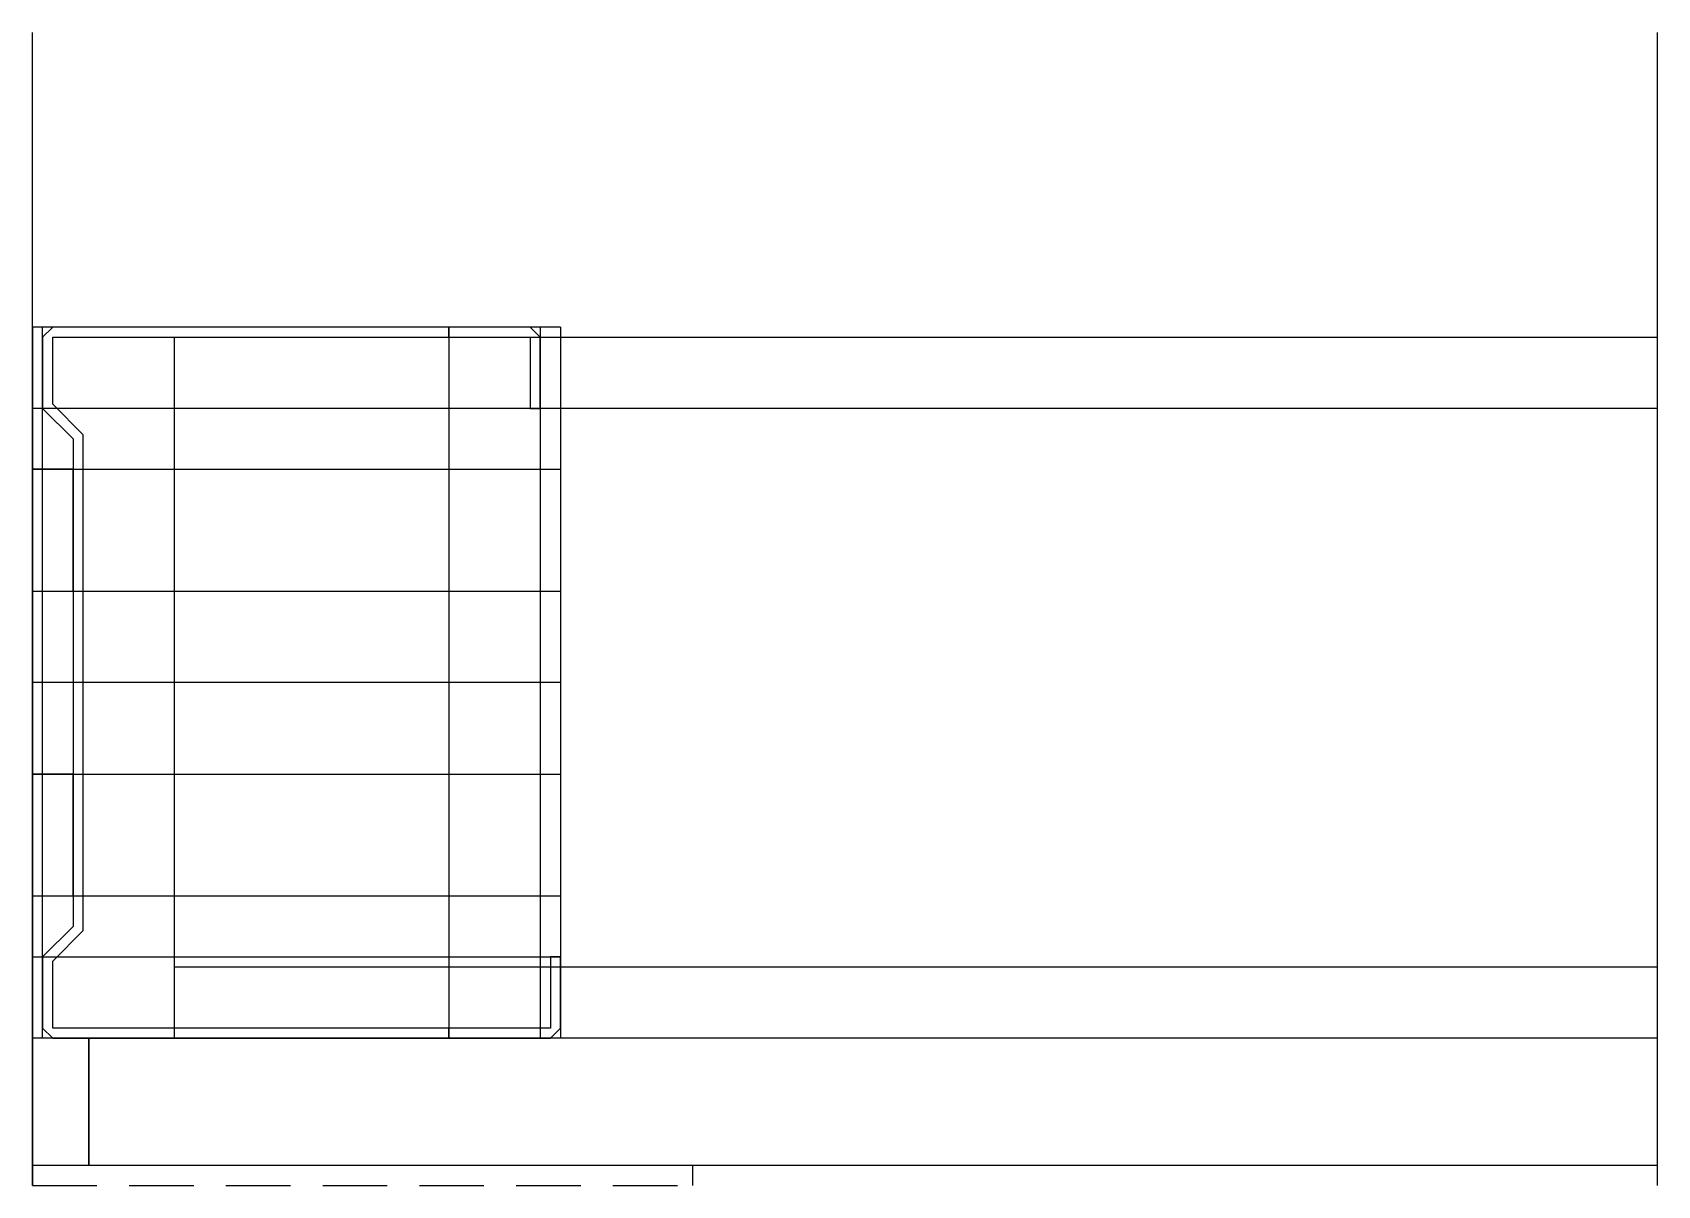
# Model space of a CAD drawing. Extents: x 0 to 160, y -2 to 112.
import ezdxf

# ---------------------------------------------------------------- set-up
doc = ezdxf.new("R2010")
doc.units = 0
doc.linetypes.add('HIDDEN', pattern=[9.525, 6.35, -3.175])
doc.layers.get('0').update_dxf_attribs({"linetype": 'CONTINUOUS'})

msp = doc.modelspace()

# ---------------------------------------------------------------- linework, layer by layer
at = {"linetype": 'CONTINUOUS'}
for p, q in [((0, -2), (0, 111.5)), ((160, -2), (160, 111.5)), ((0, 82.5), (0, 12.5)), ((52, 82.5), (0, 82.5)), ((1, 12.5), (1, 82.5)), ((2, 82.5), (1, 81.5)), ((2, 82.5), (1, 81.5)), ((41, 82.5), (2, 82.5)), ((49, 82.5), (2, 82.5)), ((41, 82.5), (41, 12.5)), ((41, 81.5), (41, 82.5)), ((50, 81.5), (49, 82.5)), ((50, 82.5), (50, 12.5)), ((52, 82.5), (52, 12.5)), ((1, 81.5), (1, 74.5)), ((1, 81.5), (1, 74.5)), ((2, 74.91), (2, 81.5)), ((2, 81.5), (41, 81.5)), ((2, 81.5), (49, 81.5)), ((2, 74.91), (2, 81.5)), ((13.94, 81.5), (160, 81.5)), ((13.94, 81.5), (13.94, 12.5)), ((49, 81.5), (49, 74.5)), ((50, 74.5), (50, 81.5)), ((52, 74.48), (0, 74.48)), ((1, 74.5), (4, 71.5)), ((1, 74.5), (4, 71.5)), ((5, 71.91), (2, 74.91)), ((5, 71.91), (2, 74.91)), ((13.94, 74.52), (160, 74.52)), ((49, 74.5), (50, 74.5)), ((4, 71.5), (4, 23.5)), ((4, 71.5), (4, 23.5)), ((5, 23.09), (5, 71.91)), ((5, 23.09), (5, 71.91)), ((0, 68.5), (52, 68.5)), ((4, 68.5), (0, 68.5)), ((0, 68.5), (0, 56.5)), ((4, 56.5), (4, 68.5)), ((0, 56.5), (52, 56.5)), ((0, 56.5), (4, 56.5)), ((52, 47.5), (0, 47.5)), ((0, 38.5), (52, 38.5)), ((4, 38.5), (0, 38.5)), ((0, 38.5), (0, 26.5)), ((4, 26.5), (4, 38.5)), ((13.94, 39.5), (13.94, 12.5)), ((0, 26.5), (52, 26.5)), ((0, 26.5), (4, 26.5)), ((4, 23.5), (1, 20.5)), ((4, 23.5), (1, 20.5)), ((2, 20.09), (5, 23.09)), ((2, 20.09), (5, 23.09)), ((0, 20.5), (52, 20.5)), ((1, 20.5), (1, 13.5)), ((1, 20.5), (1, 13.5)), ((2, 13.5), (2, 20.09)), ((2, 13.5), (2, 20.09)), ((13.94, 19.52), (160, 19.52)), ((52, 20.5), (51, 20.5)), ((51, 20.5), (51, 13.5)), ((52, 13.5), (52, 20.5)), ((1, 13.5), (2, 12.5)), ((1, 13.5), (2, 12.5)), ((41, 13.5), (2, 13.5)), ((51, 13.5), (2, 13.5)), ((41, 12.5), (41, 13.5)), ((51, 12.5), (52, 13.5)), ((160, 12.5), (0, 12.5)), ((5.56, 12.5), (0, 12.5)), ((0, 12.5), (0, 0)), ((52, 12.5), (0, 12.5)), ((2, 12.5), (41, 12.5)), ((2, 12.5), (51, 12.5)), ((5.56, 0), (5.56, 12.5)), ((160, 12.5), (5.56, 12.5)), ((5.56, 0), (5.56, 12.5)), ((160, 12.5), (5.56, 12.5)), ((5.56, 12.5), (5.56, 0)), ((160, 12.5), (5.56, 12.5)), ((5.56, 12.5), (5.56, 0)), ((160, 0), (160, 12.5)), ((160, 0), (160, 12.5)), ((160, 0), (160, 12.5)), ((0, 0), (160, 0)), ((0, 0), (5.56, 0)), ((0, 0), (0, -2)), ((0, 0), (65, 0)), ((5.56, 0), (160, 0)), ((5.56, 0), (160, 0)), ((5.56, 0), (160, 0)), ((65, 0), (65, -2))]:
    msp.add_line(p, q, dxfattribs=at)
at = {"linetype": 'HIDDEN'}
msp.add_line((0, -2), (65, -2), dxfattribs=at)

doc.saveas('drawing.dxf')
